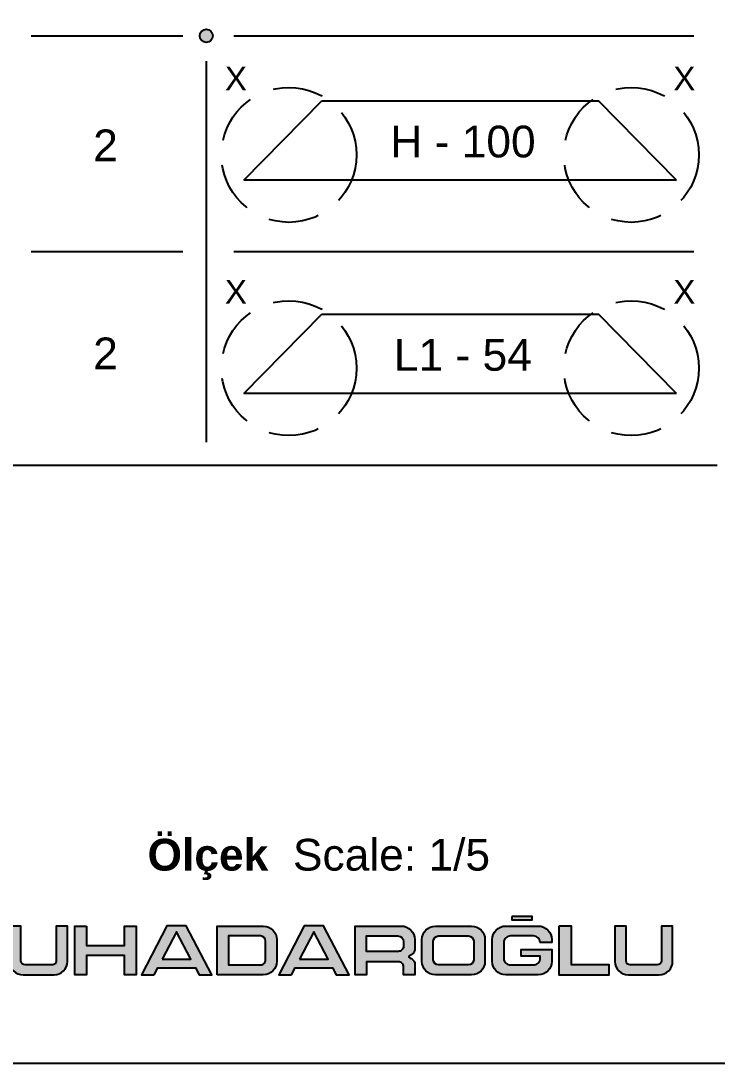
# Model space of a CAD drawing. Header units: millimetres. Extents: x 221 to 2771, y 196 to 840.
# Drawn here: x 758.2 to 802, y 542.6 to 608.3 of the extents above; entities that cross this region are included whole.
import ezdxf

# ---------------------------------------------------------------- set-up
doc = ezdxf.new("R2010")
doc.units = ezdxf.units.MM
doc.linetypes.add('HIDDEN', pattern=[9.524999999999999, 6.35, -3.175])
for name, color, linetype in [('1', 7, 'Continuous'), ('ANTET', 7, 'Continuous'), ('antet_k', 7, 'Continuous'), ('kesit_k', 7, 'Continuous'), ('yazı_numara_k', 21, 'Continuous')]:
    doc.layers.add(name, color=color, linetype=linetype)
doc.styles.get("Standard").update_dxf_attribs({"font": 'arial.ttf'})

# ---------------------------------------------------------------- blocks, each defined once
blk = doc.blocks.new('S1.A')
at = {"color": 252}
blk.add_lwpolyline([(2269.171998090239, -494.1260715123585), (2269.171998090239, -791.1260689655101), (2479.168113752698, -791.1260689655101), (2479.168113752698, -494.1260715123585)], close=True, dxfattribs=at)
blk = doc.blocks.new('ÇUHADAROĞLU')
at = {"layer": 'ANTET'}
h = blk.add_hatch(color=7, dxfattribs=at)
h.paths.add_polyline_path([(159.0962599113646, 19.63569092909815, -0.4142135623728142), (159.4200250783686, 19.95945609633158), (160.8403785503948, 19.95945609633158, -0.4142135623734295), (161.1641437173996, 19.63569092909815), (161.1641437173996, 19.54310272501051), (161.8980114300458, 19.54310272501051), (161.8980114300458, 19.73387379528994, 0.4142135623721657), (161.0464831388059, 20.58540208633475), (159.2139204898281, 20.58540208633475, 0.4142135623728846), (158.3623921988051, 19.73387379528994), (158.3623921988051, 18.3594518085455, 0.4142135623731943), (159.2139204898281, 17.50792351750137), (161.0464831388059, 17.50792351750137, 0.4142135623721429), (161.8980114300458, 18.35945180853459), (161.8980114300458, 18.55022287882538), (161.1641437173996, 18.55022287882538), (161.1641437173996, 18.45763467472661, -0.4142135623734087), (160.8403785503948, 18.13386950748249), (159.4200250783686, 18.13386950748249, -0.4142135623728142), (159.0962599113646, 18.45763467472661)])
h.paths.add_polyline_path([(159.4826714798506, 17.11940531681229), (159.4826714798506, 16.90356187198303), (160.7777321488703, 16.90356187199417), (160.7777321488703, 17.11940531681229)])
h.paths.add_polyline_path([(165.1475085905219, 17.50792351750137, 0.4142135623727365), (165.9990368815008, 18.3594518085455), (165.9990368815008, 20.58540208633475), (165.2867535136549, 20.58540208633475), (165.2867535136549, 18.39288164127142, -0.4142135623729386), (165.0277413797468, 18.13386950748249), (163.322578165694, 18.13386950748249, -0.4142135623730694), (163.0635660319159, 18.39288164127142), (163.0635660319159, 20.58540208633475), (162.3512826640703, 20.58540208633475), (162.3512826640703, 18.3594518085455, 0.4142135623730951), (163.2028109550933, 17.50792351750137)])
h.paths.add_polyline_path([(167.1861758280412, 18.73368980691056), (169.5820380656607, 18.73368980691056), (169.5820380656607, 17.50792351750137), (170.3159057780464, 17.50792351750137), (170.3159057780464, 20.58540208633475), (169.5820380656607, 20.58540208633475), (169.5820380656607, 19.35963579690328), (167.1861758280412, 19.35963579690328), (167.1861758280412, 20.58540208633475), (166.4523081158297, 20.58540208633475), (166.4523081158297, 17.50792351750137), (167.1861758280412, 17.50792351750137)])
h.paths.add_polyline_path([(170.6598612928734, 17.50792351750137), (171.4622450257731, 17.50792351750137), (171.6931055449792, 17.95304709648521), (174.0541956534445, 17.95304709648521), (174.2850561726949, 17.50792351750137), (175.0874399055944, 17.50792351750137), (173.4818207078899, 20.60372771281517), (172.2654804907508, 20.60372771281517)])
h.paths.add_polyline_path([(171.971277733857, 18.48939259516978), (172.8736505993644, 20.22926323599781), (173.7760234646111, 18.48939259516978)], flags=16)
h.paths.add_polyline_path([(175.4313954205083, 17.50792351750137), (178.3355430693088, 17.50792351750137, 0.4142135623732121), (179.1870713602877, 18.3594518085455), (179.1870713602877, 19.73387379528994, 0.4142135623730951), (178.3355430693088, 20.58540208633475), (175.4313954205083, 20.58540208633475)])
h.paths.add_polyline_path([(176.1436787882673, 19.95945609633158), (178.151022825177, 19.95945609633158, -0.4142135623731142), (178.4747879923995, 19.63569092909815), (178.4747879923995, 18.45763467472661, -0.4142135623730745), (178.151022825177, 18.13386950748249), (176.1436787882673, 18.13386950748249)], flags=16)
h.paths.add_polyline_path([(180.3435454007894, 17.95304709648521), (182.7046355093413, 17.95304709648521), (182.9354960285911, 17.50792351750137), (183.7378797614912, 17.50792351750137), (182.132260563701, 20.60372771281517), (180.9159203465175, 20.60372771281517), (179.3103011489008, 17.50792351750137), (180.1126848816699, 17.50792351750137)])
h.paths.add_polyline_path([(180.6217175897538, 18.48939259516978), (181.5240904550871, 20.22926323599781), (182.4264633205948, 18.48939259516978)], flags=16)
h.paths.add_polyline_path([(184.8372873331129, 18.34063026015419), (186.8446313700657, 18.34063026015419, -0.4142135623729747), (187.1683965372883, 18.01686509292098), (187.1683965372883, 17.50792351750137), (187.8806799051332, 17.50792351750137), (187.8806799051332, 18.20747340644915, 0.2033580267786369), (187.7819052407871, 18.44028912144076, 0.0982592640726135), (187.4962601635511, 18.62435430448626), (187.4962601635511, 18.69693476643182, 0.0583991135339935), (187.740456995649, 18.82595671832554, 0.2468532403419663), (187.8806799051332, 19.09267027847649), (187.8806799051332, 19.73387379528994, 0.4142135623730367), (187.0291516141544, 20.58540208633475), (184.125003965267, 20.58540208633475), (184.125003965267, 17.50792351750137), (184.8372873331129, 17.50792351750137)])
h.paths.add_polyline_path([(184.8372873331129, 18.9881605946206), (184.8372873331129, 19.95945609633158), (186.8230470255254, 19.95945609633158, -0.4142135623732396), (187.1683965372883, 19.61410658461286), (187.1683965372883, 19.31192576186494, -0.4142135623732488), (186.8446313700657, 18.9881605946206)], flags=16)
h.paths.add_polyline_path([(191.4539422330496, 17.50792351750137, 0.4142135623730951), (192.3054705240285, 18.3594518085455), (192.3054705240285, 19.73387379528994, 0.4142135623731076), (191.4539422330496, 20.58540208633475), (189.1854794302673, 20.58540208633475, 0.4142135623732706), (188.333951139463, 19.73387379528994), (188.333951139463, 18.3594518085455, 0.4142135623731866), (189.1854794302673, 17.50792351750137)])
h.paths.add_polyline_path([(189.3699996746174, 18.13386950748249, -0.4142135623730951), (189.0462345072221, 18.45763467472661), (189.0462345072221, 19.63569092909815, -0.4142135623730951), (189.3699996746174, 19.95945609633158), (191.2694219888723, 19.95945609633158, -0.4142135623727877), (191.5931871561385, 19.63569092909815), (191.5931871561385, 18.45763467472661, -0.4142135623727877), (191.2694219888723, 18.13386950748249)], flags=16)
h.paths.add_polyline_path([(193.6102700492058, 17.50792351750137), (195.6628894071147, 17.50792351750137, 0.4142135623730851), (196.5144176981377, 18.3594518085455), (196.5144176981377, 19.10516500920416), (194.5934110391687, 19.10516500920416), (194.5934110391687, 18.6950624640307), (195.7805499857083, 18.6950624640307), (195.7805499857083, 18.5439720526564, -0.4142135623728046), (195.3704474405892, 18.13386950748249), (193.9027120159057, 18.13386950748249, -0.4142135623730212), (193.4926094706556, 18.5439720526564), (193.4926094706556, 19.54935355116858, -0.4142135623727782), (193.9027120159057, 19.95945609633158), (195.3704474405892, 19.95945609633158, -0.4077409973954806), (195.7804493945365, 19.55843624332637), (196.5144176981377, 19.55843624332637), (196.5144176981377, 19.73387379528994, 0.4142135623720077), (195.6628894071147, 20.58540208633475), (193.6102700492058, 20.58540208633475, 0.4142135623730392), (192.7587417582264, 19.73387379528994), (192.7587417582264, 18.3594518085455, 0.4142135623729934)])
h.paths.add_polyline_path([(195.2841100625616, 20.97392028701223), (195.2841100625616, 21.1897637318415), (193.9890493937154, 21.1897637318415), (193.9890493937154, 20.97392028701223)])
h.paths.add_polyline_path([(200.1383747603676, 17.50792351750137), (200.1383747603676, 18.13386950748249), (197.7585490083633, 18.13386950748249), (197.7585490083633, 20.58540208633475), (196.9676889322053, 20.58540208633475), (196.9676889322053, 17.50792351746863)])
h.paths.add_polyline_path([(201.1960076399752, 18.39288164127142), (201.1960076399752, 20.58540208633475), (200.4837242721298, 20.58540208633475), (200.4837242721298, 18.3594518085455, 0.4142135623731152), (201.3352525631084, 17.50792351750137), (203.2799501986239, 17.50792351750137, 0.4142135623730871), (204.1314784896469, 18.3594518085455), (204.1314784896469, 20.58540208633475), (203.4191951217141, 20.58540208633475), (203.4191951217141, 18.39288164127142, -0.4142135623727522), (203.1601829878929, 18.13386950748249), (201.4550197737532, 18.13386950748249, -0.4142135623732619)])
h = blk.add_hatch(color=7, dxfattribs=at)
h.paths.add_polyline_path([(159.0962599113646, 19.63569092909815, -0.4142135623728142), (159.4200250783686, 19.95945609633158), (160.8403785503948, 19.95945609633158, -0.4142135623734295), (161.1641437173996, 19.63569092909815), (161.1641437173996, 19.54310272501051), (161.8980114300458, 19.54310272501051), (161.8980114300458, 19.73387379528994, 0.4142135623721657), (161.0464831388059, 20.58540208633475), (159.2139204898281, 20.58540208633475, 0.4142135623728846), (158.3623921988051, 19.73387379528994), (158.3623921988051, 18.3594518085455, 0.4142135623731943), (159.2139204898281, 17.50792351750137), (161.0464831388059, 17.50792351750137, 0.4142135623721429), (161.8980114300458, 18.35945180853459), (161.8980114300458, 18.55022287882538), (161.1641437173996, 18.55022287882538), (161.1641437173996, 18.45763467472661, -0.4142135623734087), (160.8403785503948, 18.13386950748249), (159.4200250783686, 18.13386950748249, -0.4142135623728142), (159.0962599113646, 18.45763467472661)])
h.paths.add_polyline_path([(159.4826714798506, 17.11940531681229), (159.4826714798506, 16.90356187198303), (160.7777321488703, 16.90356187199417), (160.7777321488703, 17.11940531681229)])
h.paths.add_polyline_path([(165.1475085905219, 17.50792351750137, 0.4142135623727365), (165.9990368815008, 18.3594518085455), (165.9990368815008, 20.58540208633475), (165.2867535136549, 20.58540208633475), (165.2867535136549, 18.39288164127142, -0.4142135623729386), (165.0277413797468, 18.13386950748249), (163.322578165694, 18.13386950748249, -0.4142135623730694), (163.0635660319159, 18.39288164127142), (163.0635660319159, 20.58540208633475), (162.3512826640703, 20.58540208633475), (162.3512826640703, 18.3594518085455, 0.4142135623730951), (163.2028109550933, 17.50792351750137)])
h.paths.add_polyline_path([(167.1861758280412, 18.73368980691056), (169.5820380656607, 18.73368980691056), (169.5820380656607, 17.50792351750137), (170.3159057780464, 17.50792351750137), (170.3159057780464, 20.58540208633475), (169.5820380656607, 20.58540208633475), (169.5820380656607, 19.35963579690328), (167.1861758280412, 19.35963579690328), (167.1861758280412, 20.58540208633475), (166.4523081158297, 20.58540208633475), (166.4523081158297, 17.50792351750137), (167.1861758280412, 17.50792351750137)])
h.paths.add_polyline_path([(170.6598612928734, 17.50792351750137), (171.4622450257731, 17.50792351750137), (171.6931055449792, 17.95304709648521), (174.0541956534445, 17.95304709648521), (174.2850561726949, 17.50792351750137), (175.0874399055944, 17.50792351750137), (173.4818207078899, 20.60372771281517), (172.2654804907508, 20.60372771281517)])
h.paths.add_polyline_path([(171.971277733857, 18.48939259516978), (172.8736505993644, 20.22926323599781), (173.7760234646111, 18.48939259516978)], flags=16)
h.paths.add_polyline_path([(175.4313954205083, 17.50792351750137), (178.3355430693088, 17.50792351750137, 0.4142135623732121), (179.1870713602877, 18.3594518085455), (179.1870713602877, 19.73387379528994, 0.4142135623730951), (178.3355430693088, 20.58540208633475), (175.4313954205083, 20.58540208633475)])
h.paths.add_polyline_path([(176.1436787882673, 19.95945609633158), (178.151022825177, 19.95945609633158, -0.4142135623731142), (178.4747879923995, 19.63569092909815), (178.4747879923995, 18.45763467472661, -0.4142135623730745), (178.151022825177, 18.13386950748249), (176.1436787882673, 18.13386950748249)], flags=16)
h.paths.add_polyline_path([(180.3435454007894, 17.95304709648521), (182.7046355093413, 17.95304709648521), (182.9354960285911, 17.50792351750137), (183.7378797614912, 17.50792351750137), (182.132260563701, 20.60372771281517), (180.9159203465175, 20.60372771281517), (179.3103011489008, 17.50792351750137), (180.1126848816699, 17.50792351750137)])
h.paths.add_polyline_path([(180.6217175897538, 18.48939259516978), (181.5240904550871, 20.22926323599781), (182.4264633205948, 18.48939259516978)], flags=16)
h.paths.add_polyline_path([(184.8372873331129, 18.34063026015419), (186.8446313700657, 18.34063026015419, -0.4142135623729747), (187.1683965372883, 18.01686509292098), (187.1683965372883, 17.50792351750137), (187.8806799051332, 17.50792351750137), (187.8806799051332, 18.20747340644915, 0.2033580267786369), (187.7819052407871, 18.44028912144076, 0.0982592640726135), (187.4962601635511, 18.62435430448626), (187.4962601635511, 18.69693476643182, 0.0583991135339935), (187.740456995649, 18.82595671832554, 0.2468532403419663), (187.8806799051332, 19.09267027847649), (187.8806799051332, 19.73387379528994, 0.4142135623730367), (187.0291516141544, 20.58540208633475), (184.125003965267, 20.58540208633475), (184.125003965267, 17.50792351750137), (184.8372873331129, 17.50792351750137)])
h.paths.add_polyline_path([(184.8372873331129, 18.9881605946206), (184.8372873331129, 19.95945609633158), (186.8230470255254, 19.95945609633158, -0.4142135623732396), (187.1683965372883, 19.61410658461286), (187.1683965372883, 19.31192576186494, -0.4142135623732488), (186.8446313700657, 18.9881605946206)], flags=16)
h.paths.add_polyline_path([(191.4539422330496, 17.50792351750137, 0.4142135623730951), (192.3054705240285, 18.3594518085455), (192.3054705240285, 19.73387379528994, 0.4142135623731076), (191.4539422330496, 20.58540208633475), (189.1854794302673, 20.58540208633475, 0.4142135623732706), (188.333951139463, 19.73387379528994), (188.333951139463, 18.3594518085455, 0.4142135623731866), (189.1854794302673, 17.50792351750137)])
h.paths.add_polyline_path([(189.3699996746174, 18.13386950748249, -0.4142135623730951), (189.0462345072221, 18.45763467472661), (189.0462345072221, 19.63569092909815, -0.4142135623730951), (189.3699996746174, 19.95945609633158), (191.2694219888723, 19.95945609633158, -0.4142135623727877), (191.5931871561385, 19.63569092909815), (191.5931871561385, 18.45763467472661, -0.4142135623727877), (191.2694219888723, 18.13386950748249)], flags=16)
h.paths.add_polyline_path([(193.6102700492058, 17.50792351750137), (195.6628894071147, 17.50792351750137, 0.4142135623730851), (196.5144176981377, 18.3594518085455), (196.5144176981377, 19.10516500920416), (194.5934110391687, 19.10516500920416), (194.5934110391687, 18.6950624640307), (195.7805499857083, 18.6950624640307), (195.7805499857083, 18.5439720526564, -0.4142135623728046), (195.3704474405892, 18.13386950748249), (193.9027120159057, 18.13386950748249, -0.4142135623730212), (193.4926094706556, 18.5439720526564), (193.4926094706556, 19.54935355116858, -0.4142135623727782), (193.9027120159057, 19.95945609633158), (195.3704474405892, 19.95945609633158, -0.4077409973954806), (195.7804493945365, 19.55843624332637), (196.5144176981377, 19.55843624332637), (196.5144176981377, 19.73387379528994, 0.4142135623720077), (195.6628894071147, 20.58540208633475), (193.6102700492058, 20.58540208633475, 0.4142135623730392), (192.7587417582264, 19.73387379528994), (192.7587417582264, 18.3594518085455, 0.4142135623729934)])
h.paths.add_polyline_path([(195.2841100625616, 20.97392028701223), (195.2841100625616, 21.1897637318415), (193.9890493937154, 21.1897637318415), (193.9890493937154, 20.97392028701223)])
h.paths.add_polyline_path([(200.1383747603676, 17.50792351750137), (200.1383747603676, 18.13386950748249), (197.7585490083633, 18.13386950748249), (197.7585490083633, 20.58540208633475), (196.9676889322053, 20.58540208633475), (196.9676889322053, 17.50792351746863)])
h.paths.add_polyline_path([(201.1960076399752, 18.39288164127142), (201.1960076399752, 20.58540208633475), (200.4837242721298, 20.58540208633475), (200.4837242721298, 18.3594518085455, 0.4142135623731152), (201.3352525631084, 17.50792351750137), (203.2799501986239, 17.50792351750137, 0.4142135623730871), (204.1314784896469, 18.3594518085455), (204.1314784896469, 20.58540208633475), (203.4191951217141, 20.58540208633475), (203.4191951217141, 18.39288164127142, -0.4142135623727522), (203.1601829878929, 18.13386950748249), (201.4550197737532, 18.13386950748249, -0.4142135623732619)])
at = {"layer": 'ANTET', "color": 7}
for points in [[(193.9890493937154, 21.1897637318415), (193.9890493937154, 20.97392028701223), (195.2841100625616, 20.97392028701223), (195.2841100625616, 21.1897637318415)], [(193.9890493937154, 21.1897637318415), (193.9890493937154, 20.97392028701223), (195.2841100625616, 20.97392028701223), (195.2841100625616, 21.1897637318415)], [(167.1861758280412, 20.58540208633475), (167.1861758280412, 19.35963579690328), (169.5820380656607, 19.35963579690328), (169.5820380656607, 20.58540208633475), (170.3159057780464, 20.58540208633475), (170.3159057780464, 17.50792351750137), (169.5820380656607, 17.50792351750137), (169.5820380656607, 18.73368980691056), (167.1861758280412, 18.73368980691056), (167.1861758280412, 17.50792351750137), (166.4523081158297, 17.50792351750137), (166.4523081158297, 20.58540208633475)], [(167.1861758280412, 20.58540208633475), (167.1861758280412, 19.35963579690328), (169.5820380656607, 19.35963579690328), (169.5820380656607, 20.58540208633475), (170.3159057780464, 20.58540208633475), (170.3159057780464, 17.50792351750137), (169.5820380656607, 17.50792351750137), (169.5820380656607, 18.73368980691056), (167.1861758280412, 18.73368980691056), (167.1861758280412, 17.50792351750137), (166.4523081158297, 17.50792351750137), (166.4523081158297, 20.58540208633475)], [(171.4622450257731, 17.50792351750137), (171.6931055449792, 17.95304709648521), (174.0541956534445, 17.95304709648521), (174.2850561726949, 17.50792351750137), (175.0874399055944, 17.50792351750137), (173.4818207078899, 20.60372771281517), (172.2654804907508, 20.60372771281517), (170.6598612928734, 17.50792351750137)], [(171.4622450257731, 17.50792351750137), (171.6931055449792, 17.95304709648521), (174.0541956534445, 17.95304709648521), (174.2850561726949, 17.50792351750137), (175.0874399055944, 17.50792351750137), (173.4818207078899, 20.60372771281517), (172.2654804907508, 20.60372771281517), (170.6598612928734, 17.50792351750137)], [(180.1126848816699, 17.50792351750137), (180.3435454007894, 17.95304709648521), (182.7046355093413, 17.95304709648521), (182.9354960285911, 17.50792351750137), (183.7378797614912, 17.50792351750137), (182.132260563701, 20.60372771281517), (180.9159203465175, 20.60372771281517), (179.3103011489008, 17.50792351750137)], [(180.1126848816699, 17.50792351750137), (180.3435454007894, 17.95304709648521), (182.7046355093413, 17.95304709648521), (182.9354960285911, 17.50792351750137), (183.7378797614912, 17.50792351750137), (182.132260563701, 20.60372771281517), (180.9159203465175, 20.60372771281517), (179.3103011489008, 17.50792351750137)], [(196.9676889322053, 20.58540208633475), (196.9676889322053, 17.50792351750137), (200.1383747603676, 17.50792351750137), (200.1383747603676, 18.13386950748249), (197.7585490083633, 18.13386950748249), (197.7585490083633, 20.58540208633475)], [(196.9676889322053, 20.58540208633475), (196.9676889322053, 17.50792351750137), (200.1383747603676, 17.50792351750137), (200.1383747603676, 18.13386950748249), (197.7585490083633, 18.13386950748249), (197.7585490083633, 20.58540208633475)], [(171.971277733857, 18.48939259516978), (173.7760234646111, 18.48939259516978), (172.8736505993644, 20.22926323599781)], [(171.971277733857, 18.48939259516978), (173.7760234646111, 18.48939259516978), (172.8736505993644, 20.22926323599781)], [(180.6217175897538, 18.48939259516978), (182.4264633205948, 18.48939259516978), (181.5240904550871, 20.22926323599781)], [(180.6217175897538, 18.48939259516978), (182.4264633205948, 18.48939259516978), (181.5240904550871, 20.22926323599781)], [(159.4826714798506, 17.11940531681229), (159.4826714798506, 16.90356187198303), (160.7777321488703, 16.90356187198303), (160.7777321488703, 17.11940531681229)], [(159.4826714798506, 17.11940531681229), (159.4826714798506, 16.90356187198303), (160.7777321488703, 16.90356187198303), (160.7777321488703, 17.11940531681229)]]:
    blk.add_lwpolyline(points, close=True, dxfattribs=at)
for points in [[(159.4200250783686, 18.13386950748249, -0.4142135623731217), (159.0962599113646, 18.45763467472661), (159.0962599113646, 19.63569092909815, -0.4142135623731218), (159.4200250783686, 19.95945609633158), (160.8403785503948, 19.95945609633158, -0.4142135623731218), (161.1641437173996, 19.63569092909815), (161.1641437173996, 19.54310272501051), (161.8980114300458, 19.54310272501051), (161.8980114300458, 19.73387379528994, 0.4142135623729839), (161.0464831388059, 20.58540208633475), (159.2139204898281, 20.58540208633475, 0.4142135623730596), (158.3623921988051, 19.73387379528994), (158.3623921988051, 18.3594518085455, 0.4142135623731356), (159.2139204898281, 17.50792351750137), (161.0464831388059, 17.50792351750137, 0.4142135623728444), (161.8980114300458, 18.3594518085455), (161.8980114300458, 18.55022287882538), (161.1641437173996, 18.55022287882538), (161.1641437173996, 18.45763467472661, -0.4142135623732549), (160.8403785503948, 18.13386950748249)], [(159.4200250783686, 18.13386950748249, -0.4142135623731217), (159.0962599113646, 18.45763467472661), (159.0962599113646, 19.63569092909815, -0.4142135623731218), (159.4200250783686, 19.95945609633158), (160.8403785503948, 19.95945609633158, -0.4142135623731218), (161.1641437173996, 19.63569092909815), (161.1641437173996, 19.54310272501051), (161.8980114300458, 19.54310272501051), (161.8980114300458, 19.73387379528994, 0.4142135623729839), (161.0464831388059, 20.58540208633475), (159.2139204898281, 20.58540208633475, 0.4142135623730596), (158.3623921988051, 19.73387379528994), (158.3623921988051, 18.3594518085455, 0.4142135623731356), (159.2139204898281, 17.50792351750137), (161.0464831388059, 17.50792351750137, 0.4142135623728444), (161.8980114300458, 18.3594518085455), (161.8980114300458, 18.55022287882538), (161.1641437173996, 18.55022287882538), (161.1641437173996, 18.45763467472661, -0.4142135623732549), (160.8403785503948, 18.13386950748249)], [(165.0277413797468, 18.13386950748249), (163.322578165694, 18.13386950748249, -0.4142135623730694), (163.0635660319159, 18.39288164127142), (163.0635660319159, 20.58540208633475), (162.3512826640703, 20.58540208633475), (162.3512826640703, 18.3594518085455, 0.4142135623730951), (163.2028109550933, 17.50792351750137), (165.1475085905219, 17.50792351750137, 0.4142135623731459), (165.9990368815008, 18.3594518085455), (165.9990368815008, 20.58540208633475), (165.2867535136549, 20.58540208633475), (165.2867535136549, 18.39288164127142, -0.4142135623731304)], [(165.0277413797468, 18.13386950748249), (163.322578165694, 18.13386950748249, -0.4142135623730694), (163.0635660319159, 18.39288164127142), (163.0635660319159, 20.58540208633475), (162.3512826640703, 20.58540208633475), (162.3512826640703, 18.3594518085455, 0.4142135623730951), (163.2028109550933, 17.50792351750137), (165.1475085905219, 17.50792351750137, 0.4142135623731459), (165.9990368815008, 18.3594518085455), (165.9990368815008, 20.58540208633475), (165.2867535136549, 20.58540208633475), (165.2867535136549, 18.39288164127142, -0.4142135623731304)], [(175.4313954205083, 17.50792351750137), (175.4313954205083, 20.58540208633475), (178.3355430693088, 20.58540208633475, -0.4142135623730951), (179.1870713602877, 19.73387379528994), (179.1870713602877, 18.3594518085455, -0.4142135623730951), (178.3355430693088, 17.50792351750137)], [(175.4313954205083, 17.50792351750137), (175.4313954205083, 20.58540208633475), (178.3355430693088, 20.58540208633475, -0.4142135623730951), (179.1870713602877, 19.73387379528994), (179.1870713602877, 18.3594518085455, -0.4142135623730951), (178.3355430693088, 17.50792351750137)], [(187.8806799051332, 18.20747340641596), (187.8806799051332, 17.50792351750137), (187.1683965372883, 17.50792351750137), (187.1683965372883, 18.01686509292098, 0.4142135623731284), (186.8446313700657, 18.34063026015419), (184.8372873331129, 18.34063026015419), (184.8372873331129, 17.50792351750137), (184.125003965267, 17.50792351750137), (184.125003965267, 20.58540208633475), (187.0291516141544, 20.58540208633475, -0.4142135623730951), (187.8806799051332, 19.73387379528994), (187.8806799051332, 19.09267027847649, -0.246853240336839), (187.740456995649, 18.82595671833623, -0.0583991135354061), (187.4962601635511, 18.69693476643182), (187.4962601635511, 18.62435430448626, -0.0982592640871061), (187.7819052407871, 18.44028912140801, -0.2033580267638846)], [(187.8806799051332, 18.20747340641596), (187.8806799051332, 17.50792351750137), (187.1683965372883, 17.50792351750137), (187.1683965372883, 18.01686509292098, 0.4142135623731284), (186.8446313700657, 18.34063026015419), (184.8372873331129, 18.34063026015419), (184.8372873331129, 17.50792351750137), (184.125003965267, 17.50792351750137), (184.125003965267, 20.58540208633475), (187.0291516141544, 20.58540208633475, -0.4142135623730951), (187.8806799051332, 19.73387379528994), (187.8806799051332, 19.09267027847649, -0.246853240336839), (187.740456995649, 18.82595671833623, -0.0583991135354061), (187.4962601635511, 18.69693476643182), (187.4962601635511, 18.62435430448626, -0.0982592640871061), (187.7819052407871, 18.44028912140801, -0.2033580267638846)], [(191.4539422330496, 17.50792351750137), (189.1854794302673, 17.50792351750137, -0.4142135623730697), (188.333951139463, 18.3594518085455), (188.333951139463, 19.73387379528994, -0.4142135623730951), (189.1854794302673, 20.58540208633475), (191.4539422330496, 20.58540208633475, -0.4142135623731076), (192.3054705240285, 19.73387379528994), (192.3054705240285, 18.3594518085455, -0.4142135623730951)], [(191.4539422330496, 17.50792351750137), (189.1854794302673, 17.50792351750137, -0.4142135623730697), (188.333951139463, 18.3594518085455), (188.333951139463, 19.73387379528994, -0.4142135623730951), (189.1854794302673, 20.58540208633475), (191.4539422330496, 20.58540208633475, -0.4142135623731076), (192.3054705240285, 19.73387379528994), (192.3054705240285, 18.3594518085455, -0.4142135623730951)], [(195.7805499857083, 18.5439720526564), (195.7805499857083, 18.6950624640307), (194.5934110391687, 18.6950624640307), (194.5934110391687, 19.10516500920416), (196.5144176981377, 19.10516500920416), (196.5144176981377, 18.3594518085455, -0.4142135623730851), (195.6628894071147, 17.50792351750137), (193.6102700492058, 17.50792351750137, -0.4142135623731102), (192.7587417582264, 18.3594518085455), (192.7587417582264, 19.73387379528994, -0.4142135623730975), (193.6102700492058, 20.58540208633475), (195.6628894071147, 20.58540208633475, -0.4142135623730596), (196.5144176981377, 19.73387379528994), (196.5144176981377, 19.55843624332637), (195.7804493945365, 19.55843624332637, 0.4077409974138479), (195.3704474405892, 19.95945609633158), (193.9027120159057, 19.95945609633158, 0.4142135623731424), (193.4926094706556, 19.54935355116858), (193.4926094706556, 18.5439720526564, 0.4142135623731424), (193.9027120159057, 18.13386950748249), (195.3704474405892, 18.13386950748249, 0.4142135623731689)], [(195.7805499857083, 18.5439720526564), (195.7805499857083, 18.6950624640307), (194.5934110391687, 18.6950624640307), (194.5934110391687, 19.10516500920416), (196.5144176981377, 19.10516500920416), (196.5144176981377, 18.3594518085455, -0.4142135623730851), (195.6628894071147, 17.50792351750137), (193.6102700492058, 17.50792351750137, -0.4142135623731102), (192.7587417582264, 18.3594518085455), (192.7587417582264, 19.73387379528994, -0.4142135623730975), (193.6102700492058, 20.58540208633475), (195.6628894071147, 20.58540208633475, -0.4142135623730596), (196.5144176981377, 19.73387379528994), (196.5144176981377, 19.55843624332637), (195.7804493945365, 19.55843624332637, 0.4077409974138479), (195.3704474405892, 19.95945609633158), (193.9027120159057, 19.95945609633158, 0.4142135623731424), (193.4926094706556, 19.54935355116858), (193.4926094706556, 18.5439720526564, 0.4142135623731424), (193.9027120159057, 18.13386950748249), (195.3704474405892, 18.13386950748249, 0.4142135623731689)], [(201.3352525631084, 17.50792351750137), (203.2799501986239, 17.50792351750137, 0.4142135623731459), (204.1314784896469, 18.3594518085455), (204.1314784896469, 20.58540208633475), (203.4191951217141, 20.58540208633475), (203.4191951217141, 18.39288164127142, -0.4142135623731368), (203.1601829878929, 18.13386950748249), (201.4550197737532, 18.13386950748249, -0.4142135623730694), (201.1960076399752, 18.39288164127142), (201.1960076399752, 20.58540208633475), (200.4837242721298, 20.58540208633475), (200.4837242721298, 18.3594518085455, 0.4142135623730569)], [(201.3352525631084, 17.50792351750137), (203.2799501986239, 17.50792351750137, 0.4142135623731459), (204.1314784896469, 18.3594518085455), (204.1314784896469, 20.58540208633475), (203.4191951217141, 20.58540208633475), (203.4191951217141, 18.39288164127142, -0.4142135623731368), (203.1601829878929, 18.13386950748249), (201.4550197737532, 18.13386950748249, -0.4142135623730694), (201.1960076399752, 18.39288164127142), (201.1960076399752, 20.58540208633475), (200.4837242721298, 20.58540208633475), (200.4837242721298, 18.3594518085455, 0.4142135623730569)], [(178.4747879923995, 19.63569092909815, 0.4142135623731143), (178.151022825177, 19.95945609633158), (176.1436787882673, 19.95945609633158), (176.1436787882673, 18.13386950748249), (178.151022825177, 18.13386950748249, 0.4142135623730745), (178.4747879923995, 18.45763467472661)], [(178.4747879923995, 19.63569092909815, 0.4142135623731143), (178.151022825177, 19.95945609633158), (176.1436787882673, 19.95945609633158), (176.1436787882673, 18.13386950748249), (178.151022825177, 18.13386950748249, 0.4142135623730745), (178.4747879923995, 18.45763467472661)], [(186.8230470255254, 19.95945609633158, -0.4142135623730951), (187.1683965372883, 19.61410658461286), (187.1683965372883, 19.31192576186494, -0.4142135623730951), (186.8446313700657, 18.9881605946206), (184.8372873331129, 18.9881605946206), (184.8372873331129, 19.95945609633158)], [(186.8230470255254, 19.95945609633158, -0.4142135623730951), (187.1683965372883, 19.61410658461286), (187.1683965372883, 19.31192576186494, -0.4142135623730951), (186.8446313700657, 18.9881605946206), (184.8372873331129, 18.9881605946206), (184.8372873331129, 19.95945609633158)], [(191.5931871561385, 19.63569092909815), (191.5931871561385, 18.45763467472661, -0.4142135623730951), (191.2694219888723, 18.13386950748249), (189.3699996746174, 18.13386950748249, -0.4142135623730951), (189.0462345072221, 18.45763467472661), (189.0462345072221, 19.63569092909815, -0.4142135623730951), (189.3699996746174, 19.95945609633158), (191.2694219888723, 19.95945609633158, -0.4142135623730951)], [(191.5931871561385, 19.63569092909815), (191.5931871561385, 18.45763467472661, -0.4142135623730951), (191.2694219888723, 18.13386950748249), (189.3699996746174, 18.13386950748249, -0.4142135623730951), (189.0462345072221, 18.45763467472661), (189.0462345072221, 19.63569092909815, -0.4142135623730951), (189.3699996746174, 19.95945609633158), (191.2694219888723, 19.95945609633158, -0.4142135623730951)]]:
    blk.add_lwpolyline(points, format="xyb", close=True, dxfattribs=at)
blk = doc.blocks.new('S50_SYF1')
blk.add_blockref('ÇUHADAROĞLU', (692.0423036769862, 2042.442048939366))
at = {"layer": 'antet_k', "color": 0}
blk.add_blockref('S1.A', (-1500.921905097648, 2845.514287860263), dxfattribs=at)
blk = doc.blocks.new('YUVARLAK')
at = {"ltscale": 10, "true_color": 0xfed100}
blk.add_hatch(color=40, dxfattribs=at).paths.add_polyline_path([(383.2225274211363, 243.0043160470891, 1), (384.2537774211363, 243.0043160470891, 1)])
at = {"color": 40, "ltscale": 10, "true_color": 0xfed100}
blk.add_circle((383.7381524211363, 243.0043160470891), 0.515625, dxfattribs=at)

msp = doc.modelspace()

# ---------------------------------------------------------------- linework, layer by layer
at = {"color": 7}
msp.add_line((771.581029820264, 593.7561236809729), (800.57400778237, 593.7561236809729), dxfattribs=at)
msp.add_line((802.0426381833703, 580.2807144847502), (686.3116843636863, 580.2807144847502))
at = {"color": 7, "linetype": 'HIDDEN', "ltscale": 0.5}
for centre in [(775.0572567076778, 599.8536402799282), (796.6357180294443, 599.8536402799282), (775.0572567076778, 586.4099882007858), (796.6357180294443, 586.4099882007858)]:
    msp.add_circle(centre, 4.251281569759158, dxfattribs=at)
at = {"layer": '1', "color": 7}
for p, q in [((758.823752610684, 607.3561236809728), (768.3664027535641, 607.3561236809728)), ((771.581029820264, 607.3561236809728), (800.57400778237, 607.3561236809728)), ((769.8496384205619, 605.7561236809729), (769.8496384205619, 581.7561236809729)), ((758.823752610684, 593.7561236809729), (768.3664027535641, 593.7561236809729))]:
    msp.add_line(p, q, dxfattribs=at)
at = {"layer": 'kesit_k', "color": 252}
for p, q in [((772.2128806491927, 598.2681772784081), (777.1257519927128, 603.2672103361979)), ((777.1257519927128, 603.2672103361979), (794.5672227444081, 603.2672103361979)), ((799.4800940879285, 598.2681772784081), (794.5672227444081, 603.2672103361979)), ((799.4800940879285, 598.2681772784081), (772.2128806491927, 598.2681772784081)), ((772.2128806491927, 584.8245251992657), (777.1257519927128, 589.823558257056)), ((777.1257519927128, 589.823558257056), (794.5672227444081, 589.823558257056)), ((799.4800940879285, 584.8245251992657), (794.5672227444081, 589.823558257056)), ((799.4800940879285, 584.8245251992657), (772.2128806491927, 584.8245251992657))]:
    msp.add_line(p, q, dxfattribs=at)

# ---------------------------------------------------------------- block references
msp.add_blockref('S50_SYF1', (-96.9345242913642, -1511.773133515619))
at = {"layer": '1', "color": 7, "xscale": 0.8, "yscale": 0.8, "zscale": 0.8}
msp.add_blockref('YUVARLAK', (462.859116483654, 412.9526708433), dxfattribs=at)

# ---------------------------------------------------------------- texts
at = {"color": 7, "char_height": 2, "attachment_point": 1}
for s, insert, width in [('\\pi9.2312;H - 100', (772.2128806491927, 601.6944736345658), 27.26721343873442), ('{2}', (762.7225957991611, 601.4527898071847), 18.416684813134), ('{2}', (762.7225957991611, 588.3437532660191), 18.416684813134), ('\\pi9.4542;L1 - 54', (772.2128806491927, 588.250821555424), 27.26721343873442)]:
    msp.add_mtext(s, dxfattribs=dict(at, insert=insert, width=width))
at = {"insert": (766.1472184008196, 556.7504174236428), "char_height": 2, "attachment_point": 1}
msp.add_mtext('{\\fArial Unicode MS|b1|i0|c162|p34;{\\C7;Ölçek\\fArial Unicode MS|b0|i0|c162|p34;  Scale: 1/5}}', dxfattribs=at)
at = {"layer": 'yazı_numara_k', "color": 0, "char_height": 1.5}
for insert, attachment_point in [((771.0183288401903, 605.41472572573), 1), ((800.6746458969309, 605.41472572573), 3), ((771.0183288401903, 591.9710736465877), 1), ((800.6746458969309, 591.9710736465877), 3)]:
    msp.add_mtext('{\\fArial|b0|i0|c162|p34;X}', dxfattribs=dict(at, insert=insert, attachment_point=attachment_point))

doc.saveas('drawing.dxf')
